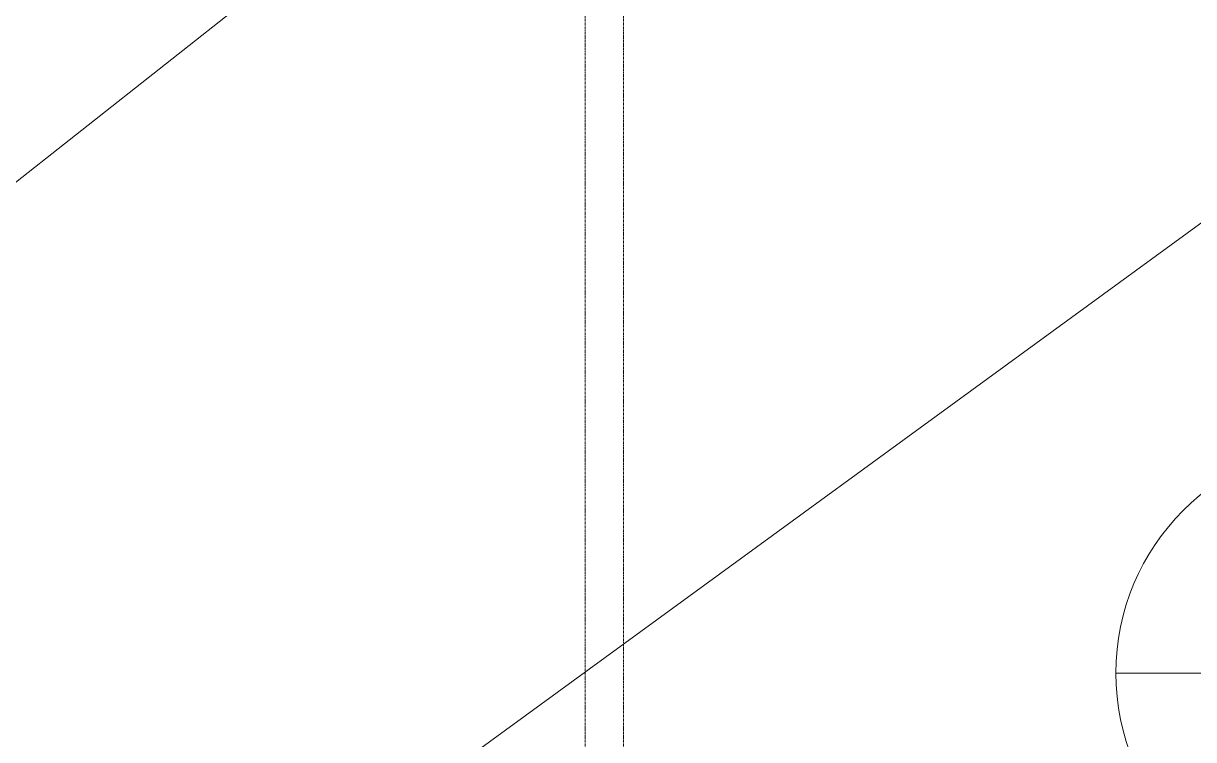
# Model space of a CAD drawing. Header units: inches. Extents: x 21380 to 98133, y -290 to 853.
# Drawn here: x 29336.9 to 29581.3, y 297 to 446.5 of the extents above; entities that cross this region are included whole.
import ezdxf

# ---------------------------------------------------------------- set-up
doc = ezdxf.new("R2010")
doc.units = ezdxf.units.IN
doc.header["$MEASUREMENT"] = 0
doc.linetypes.add('Grid Line 1_2_', pattern=[0.875, 0.5, -0.125, 0.125, -0.125])
for name, color, linetype, lineweight in [('A-ANNO-IDEN', 131, 'Continuous', 9), ('A-ANNO-SYMB', 150, 'Continuous', 9), ('S-GRID', 1, 'Continuous', 9)]:
    doc.layers.add(name, color=color, linetype=linetype, lineweight=lineweight)

# ---------------------------------------------------------------- blocks, each defined once
blk = doc.blocks.new('Section - Callout Head-19020-Building Section - North_South looking East _ Clinic')
at = {"layer": 'A-ANNO-SYMB'}
blk.add_line((22898.15, 310.91), (22994.15, 310.91), dxfattribs=at)
for start, end in [(0, 180), (180, 360)]:
    blk.add_arc((22946.15, 310.91), 48, start, end, dxfattribs=at)

msp = doc.modelspace()

# ---------------------------------------------------------------- linework, layer by layer
at = {"layer": 'A-ANNO-IDEN', "color": 153}
for p, q in [((29095.43, 224.58), (29470, 519.47)), ((29322.32, 215.08), (29624.81, 435.43))]:
    msp.add_line(p, q, dxfattribs=at)
at = {"layer": 'S-GRID', "linetype": 'Grid Line 1_2_'}
for p, q in [((29454.25, -273.16), (29454.25, 738.66)), ((29454.25, -273.16), (29454.25, 738.66)), ((29462.25, -273.16), (29462.25, 738.66)), ((29462.25, -273.16), (29462.25, 738.66))]:
    msp.add_line(p, q, dxfattribs=at)

# ---------------------------------------------------------------- block references
at = {"layer": 'A-ANNO-SYMB'}
msp.add_blockref('Section - Callout Head-19020-Building Section - North_South looking East _ Clinic', (6666.94, 0), dxfattribs=at)

doc.saveas('drawing.dxf')
